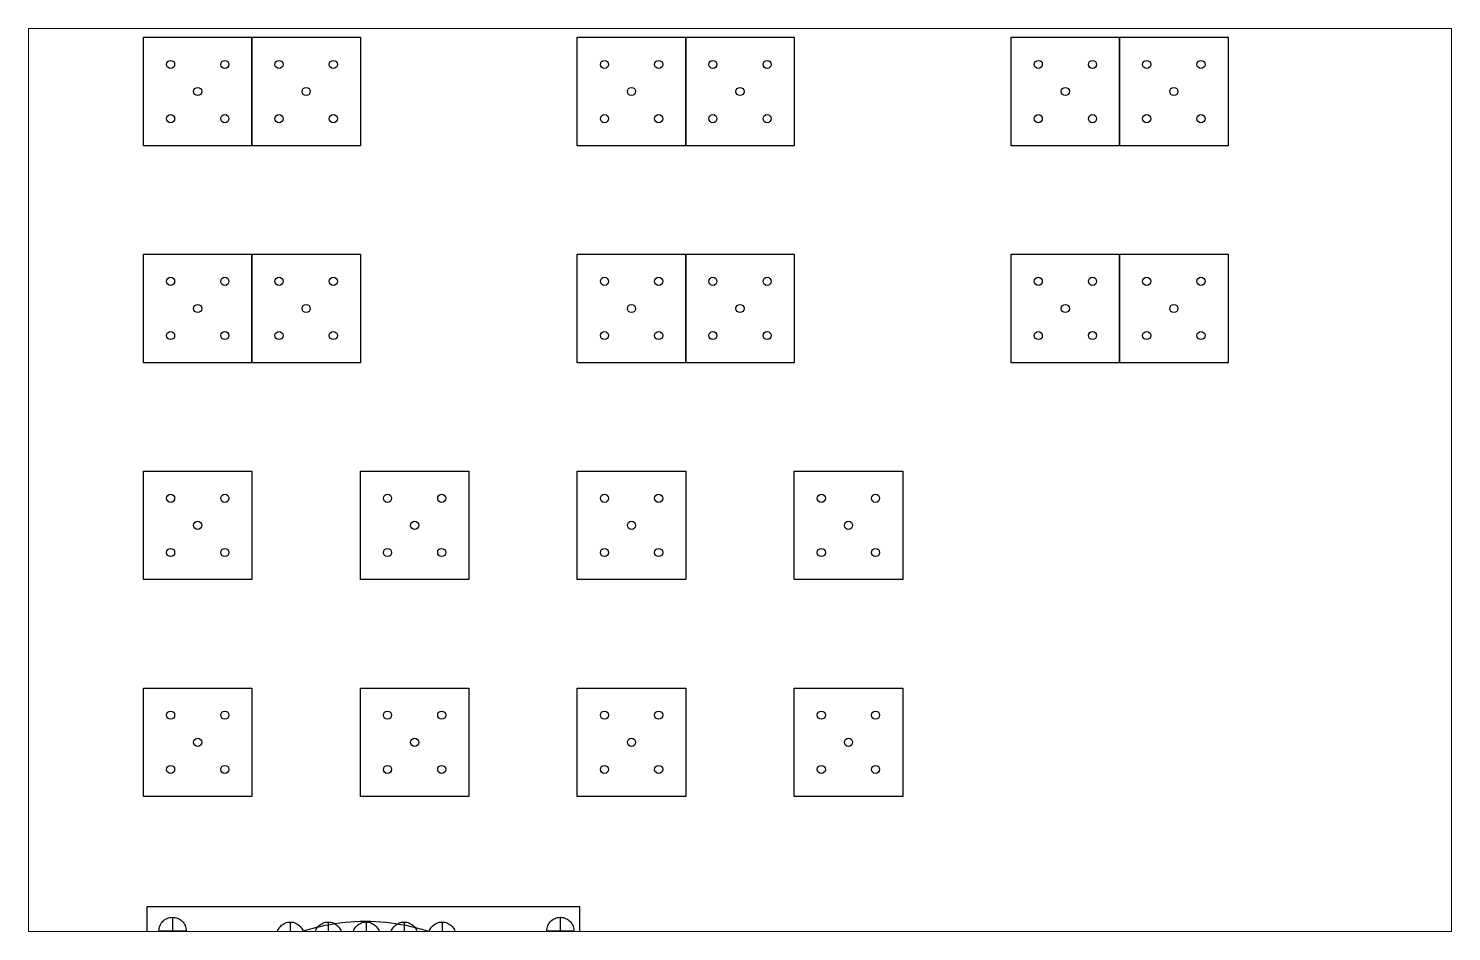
# Paper-space layout 'Sheet1' of a CAD drawing. Header units: millimetres. Extents: x 40 to 364, y 26 to 231.
# The model-space entities are those that its viewports show. They can reach past a viewport. Long polylines and large blocks are cut down to what shows.
import ezdxf

# ---------------------------------------------------------------- set-up
doc = ezdxf.new("R2010")
doc.units = ezdxf.units.MM

msp = doc.modelspace()

# ---------------------------------------------------------------- linework, layer by layer
at = {"color": 6}
for p, q in [((85.25, -100.71), (85.25, -105.71)), ((156.75, -100.71), (156.75, -105.71)), ((82.75, -103.21), (87.75, -103.21)), ((154.25, -103.21), (159.25, -103.21))]:
    msp.add_line(p, q, dxfattribs=at)
at = {"color": 2}
for p, q in [((106.96, -101.58), (106.96, -106.58)), ((113.96, -101.58), (113.96, -106.58)), ((120.96, -101.58), (120.96, -106.58)), ((127.96, -101.58), (127.96, -106.58)), ((134.96, -101.58), (134.96, -106.58)), ((104.46, -104.08), (109.46, -104.08)), ((111.46, -104.08), (116.46, -104.08)), ((118.46, -104.08), (123.46, -104.08)), ((125.46, -104.08), (130.46, -104.08)), ((132.46, -104.08), (137.46, -104.08))]:
    msp.add_line(p, q, dxfattribs=at)
for points in [[(79.89, 41.56), (79.89, 61.56), (99.89, 61.56), (99.89, 41.56)], [(99.89, 41.56), (99.89, 61.56), (119.89, 61.56), (119.89, 41.56)], [(159.89, 41.56), (159.89, 61.56), (179.89, 61.56), (179.89, 41.56)], [(179.89, 41.56), (179.89, 61.56), (199.89, 61.56), (199.89, 41.56)], [(239.89, 41.56), (239.89, 61.56), (259.89, 61.56), (259.89, 41.56)], [(259.89, 41.56), (259.89, 61.56), (279.89, 61.56), (279.89, 41.56)], [(79.89, 1.56), (79.89, 21.56), (99.89, 21.56), (99.89, 1.56)], [(99.89, 1.56), (99.89, 21.56), (119.89, 21.56), (119.89, 1.56)], [(159.89, 1.56), (159.89, 21.56), (179.89, 21.56), (179.89, 1.56)], [(179.89, 1.56), (179.89, 21.56), (199.89, 21.56), (199.89, 1.56)], [(239.89, 1.56), (239.89, 21.56), (259.89, 21.56), (259.89, 1.56)], [(259.89, 1.56), (259.89, 21.56), (279.89, 21.56), (279.89, 1.56)], [(79.89, -38.44), (79.89, -18.44), (99.89, -18.44), (99.89, -38.44)], [(119.89, -38.44), (119.89, -18.44), (139.89, -18.44), (139.89, -38.44)], [(159.89, -38.44), (159.89, -18.44), (179.89, -18.44), (179.89, -38.44)], [(199.89, -38.44), (199.89, -18.44), (219.89, -18.44), (219.89, -38.44)], [(79.89, -78.44), (79.89, -58.44), (99.89, -58.44), (99.89, -78.44)], [(119.89, -78.44), (119.89, -58.44), (139.89, -58.44), (139.89, -78.44)], [(159.89, -78.44), (159.89, -58.44), (179.89, -58.44), (179.89, -78.44)], [(199.89, -78.44), (199.89, -58.44), (219.89, -58.44), (219.89, -78.44)]]:
    msp.add_lwpolyline(points, close=True)
at = {"color": 6}
msp.add_lwpolyline([(80.5, -98.8), (80.5, -178.78), (160.36, -178.78), (160.36, -98.8)], close=True, dxfattribs=at)
for centre in [(84.89, 56.56), (94.89, 56.56), (104.89, 56.56), (114.89, 56.56), (164.89, 56.56), (174.89, 56.56), (184.89, 56.56), (194.89, 56.56), (244.89, 56.56), (254.89, 56.56), (264.89, 56.56), (274.89, 56.56), (89.89, 51.56), (109.89, 51.56), (169.89, 51.56), (189.89, 51.56), (249.89, 51.56), (269.89, 51.56), (84.89, 46.56), (94.89, 46.56), (104.89, 46.56), (114.89, 46.56), (164.89, 46.56), (174.89, 46.56), (184.89, 46.56), (194.89, 46.56), (244.89, 46.56), (254.89, 46.56), (264.89, 46.56), (274.89, 46.56), (84.89, 16.56), (94.89, 16.56), (104.89, 16.56), (114.89, 16.56), (164.89, 16.56), (174.89, 16.56), (184.89, 16.56), (194.89, 16.56), (244.89, 16.56), (254.89, 16.56), (264.89, 16.56), (274.89, 16.56), (89.89, 11.56), (109.89, 11.56), (169.89, 11.56), (189.89, 11.56), (249.89, 11.56), (269.89, 11.56), (84.89, 6.56), (94.89, 6.56), (104.89, 6.56), (114.89, 6.56), (164.89, 6.56), (174.89, 6.56), (184.89, 6.56), (194.89, 6.56), (244.89, 6.56), (254.89, 6.56), (264.89, 6.56), (274.89, 6.56), (84.89, -23.44), (94.89, -23.44), (124.89, -23.44), (134.89, -23.44), (164.89, -23.44), (174.89, -23.44), (204.89, -23.44), (214.89, -23.44), (89.89, -28.44), (129.89, -28.44), (169.89, -28.44), (209.89, -28.44), (84.89, -33.44), (94.89, -33.44), (124.89, -33.44), (134.89, -33.44), (164.89, -33.44), (174.89, -33.44), (204.89, -33.44), (214.89, -33.44), (84.89, -63.44), (94.89, -63.44), (124.89, -63.44), (134.89, -63.44), (164.89, -63.44), (174.89, -63.44), (204.89, -63.44), (214.89, -63.44), (89.89, -68.44), (129.89, -68.44), (169.89, -68.44), (209.89, -68.44), (84.89, -73.44), (94.89, -73.44), (124.89, -73.44), (134.89, -73.44), (164.89, -73.44), (174.89, -73.44), (204.89, -73.44), (214.89, -73.44)]:
    msp.add_circle(centre, 0.75)
for centre, radius in [((85.25, -103.21), 2.5), ((120.83, -138.35), 36.92), ((156.75, -103.21), 2.5)]:
    msp.add_circle(centre, radius, dxfattribs=at)
at = {"color": 2}
for centre in [(106.96, -104.08), (113.96, -104.08), (120.96, -104.08), (127.96, -104.08), (134.96, -104.08)]:
    msp.add_circle(centre, 2.5, dxfattribs=at)

psp = doc.layouts.new('Sheet1')

# ---------------------------------------------------------------- viewports
at = {"layer": '0'}
psp.add_viewport(center=(202.5, 128.5), size=(324, 205.6), view_center_point=(189.89, -20.07), view_height=166.5214, dxfattribs=at)

doc.saveas('drawing.dxf')
